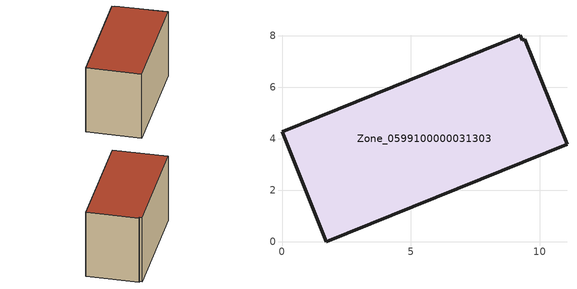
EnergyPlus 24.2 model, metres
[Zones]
Zone_0599100000031303
 floor ground (C_G): 9.32,7.81 9.41,7.85 11.05,3.79 1.72,0 0,4.27 9.23,8.02 z2.88
 wall outside (C_F): 1.72,0 11.05,3.79 9.41,7.85 9.32,7.81 9.23,8.02 0,4.27 1.72,0 z2.88:8.81
 roof outside (C_R): 9.41,7.85 9.32,7.81 9.23,8.02 0,4.27 1.72,0 11.05,3.79 z8.81
[BUILDING]
Pand.0599100000031303: North Axis=0; Terrain=City; Loads Convergence Tolerance Value=0.04; Temperature Convergence Tolerance Value=0.4; Solar Distribution=FullExterior; Maximum Number of Warmup Days=25; Minimum Number of Warmup Days=1
[Site:Location]
Rotterdam.The.Hague.AP_ZH_NLD Design_Conditions: Latitude=51.96; Longitude=4.45; Time Zone=1; Elevation=-4.5
[SITE:GROUNDTEMPERATURE:BUILDINGSURFACE]
18, 18, 18, 18, 18, 18, 18, 18, 18, 18, 18, 18
[MATERIAL] Thermal Absorptance=0.9; Solar Absorptance=0.7; Visible Absorptance=0.7
Name | Roughness | Thickness | Conductivity | Density | Specific Heat
G.TI.1946-1964 | MediumSmooth | 0.15 | 1 | 540 | 1210
F.TI.1946-1964 | Rough | 0.3 | 0.857143 | 1920 | 840
R.TI.1946-1964 | MediumRough | 0.2 | 0.277778 | 1500 | 1000
[CONSTRUCTION]
C_G: G.TI.1946-1964
C_F: F.TI.1946-1964
C_R: R.TI.1946-1964
[ZONE]
Zone_0599100000031303: Type=1; Multiplier=1; Ceiling Height=Autocalculate; Volume=Autocalculate; Floor Area=autocalculate; Part of Total Floor Area=Yes
[ZONEINFILTRATION:DESIGNFLOWRATE]
Infil_Zone_0599100000031303: Zone or ZoneList or Space or SpaceList=Zone_0599100000031303; Schedule=AlwaysOn; Design Flow Rate Calculation Method=Flow/Area; Flow Rate per Floor Area=0.003; Constant Term Coefficient=1; Temperature Term Coefficient=0; Velocity Term Coefficient=0; Velocity Squared Term Coefficient=0
[HVACTEMPLATE:ZONE:IDEALLOADSAIRSYSTEM]
Zone_0599100000031303: Maximum Heating Supply Air Temperature=50; Minimum Cooling Supply Air Temperature=13; Maximum Heating Supply Air Humidity Ratio=0.0156; Minimum Cooling Supply Air Humidity Ratio=0.0077; Heating Limit=NoLimit; Cooling Limit=NoLimit; Dehumidification Control Type=ConstantSensibleHeatRatio; Cooling Sensible Heat Ratio=0.7; Dehumidification Setpoint=60; Humidification Control Type=None; Humidification Setpoint=30; Outdoor Air Method=None; Outdoor Air Flow Rate per Person=0.00944; Outdoor Air Flow Rate per Zone Floor Area=0; Outdoor Air Flow Rate per Zone=0; Demand Controlled Ventilation Type=None; Outdoor Air Economizer Type=NoEconomizer; Heat Recovery Type=None; Sensible Heat Recovery Effectiveness=0.7; Latent Heat Recovery Effectiveness=0.65
[ZONECONTROL:THERMOSTAT]
ThermostatControl_Zone_0599100000031303: Zone or ZoneList=Zone_0599100000031303; Control Type Schedule=DualSetpointControlType; Control 1=Thermostat_Zone_0599100000031303; Temperature Difference Between Cutout And Setpoint=0
[THERMOSTATSETPOINT:DUALSETPOINT]
Thermostat_Zone_0599100000031303: Heating Setpoint Temperature Schedule=HeatingSetpoint_Zone_0599100000031303; Cooling Setpoint Temperature Schedule=CoolingSetpoint_Zone_0599100000031303
[SCHEDULE:COMPACT]
HeatingSetpoint_Zone_0599100000031303: Through: 12/31, For: AllDays, Until: 24:00, 21
CoolingSetpoint_Zone_0599100000031303: Through: 12/31, For: AllDays, Until: 24:00, 24
DualSetpointControlType: Through: 12/31, For: AllDays, Until: 24:00, 4
AlwaysOn: Through: 12/31, For: AllDays, Until: 24:00, 1
